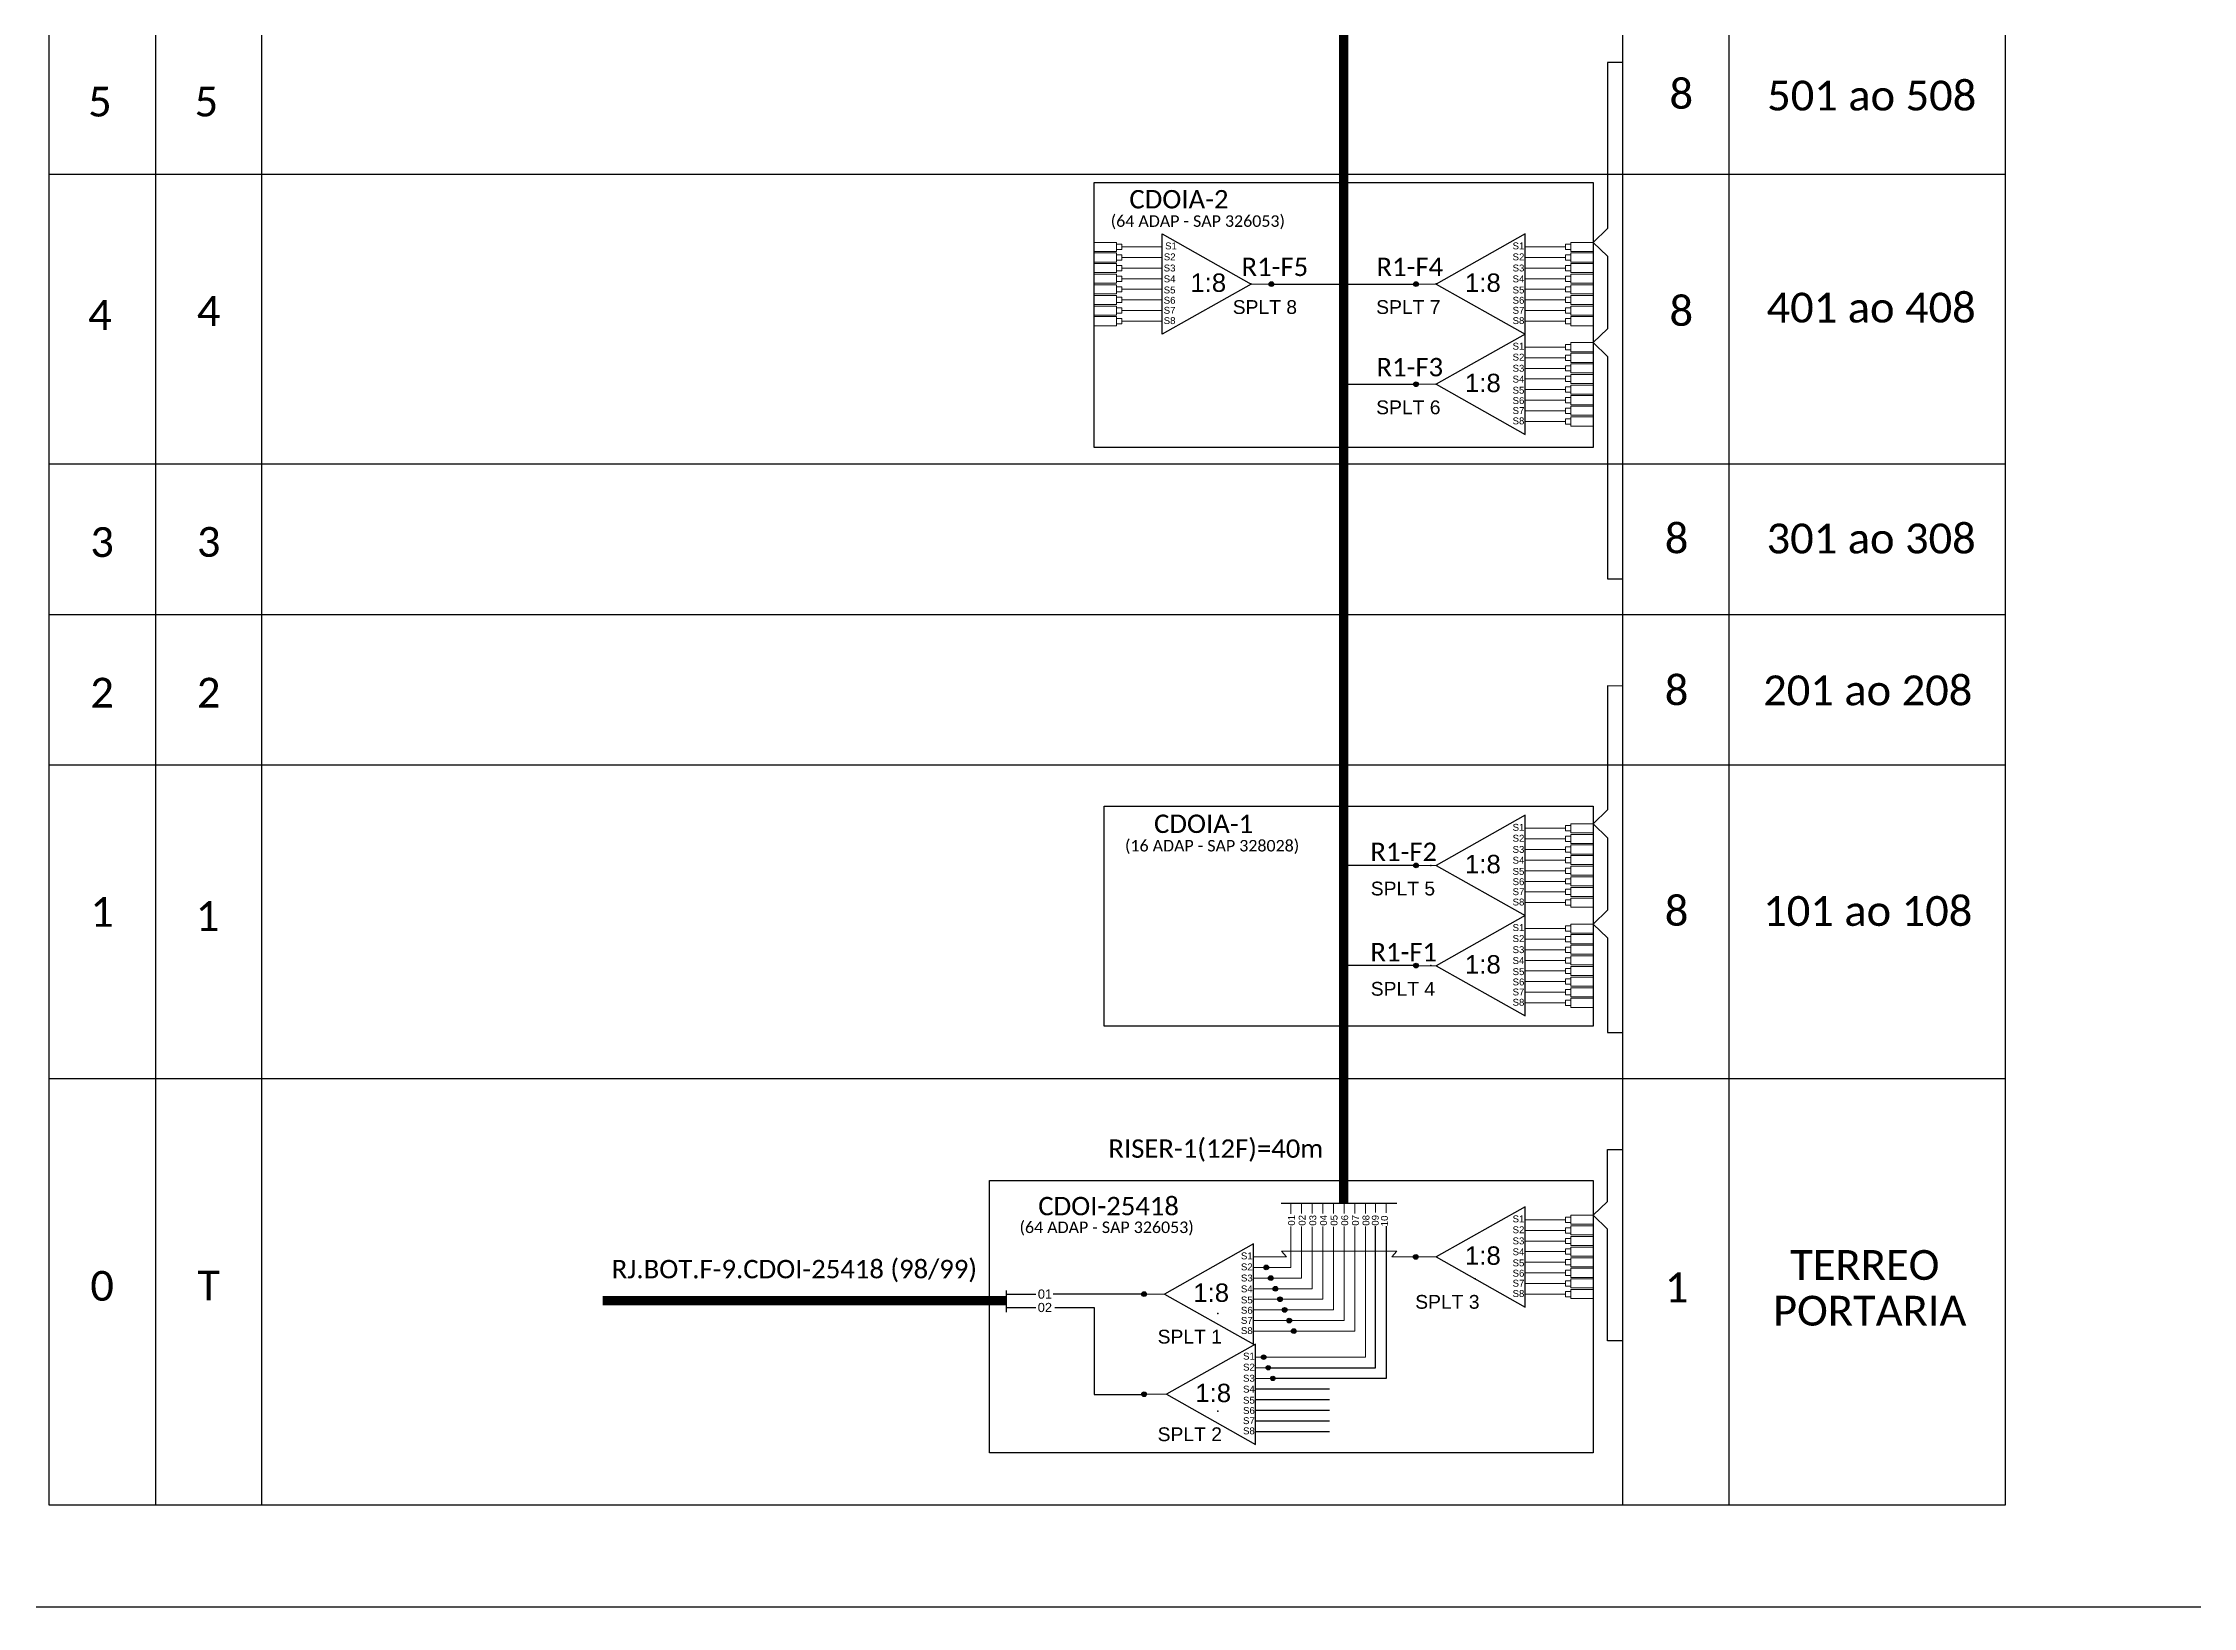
# Model space of a CAD drawing. Extents: x -4 to 1788, y 1 to 595.
# Drawn here: x 1315.5 to 1549.1, y 1.3 to 171.3 of the extents above; entities that cross this region are included whole.
import ezdxf
from ezdxf.enums import TextEntityAlignment as Align

# ---------------------------------------------------------------- set-up
doc = ezdxf.new("R2010")
doc.units = 0
doc.styles.add('ARIAL', font='arial.ttf')
doc.styles.add('WMF-Calibri0', font='calibri.ttf')
doc.linetypes.add('RESERVA', pattern='A,0.5,-0.15,["RESERVA",Standard,S=0.18,R=0,X=0,Y=-0.1],-1.3', length=1.95)

# ---------------------------------------------------------------- blocks, each defined once
blk = doc.blocks.new('SPLT_1-8_SC-APC')
at = {"color": 1}
blk.add_lwpolyline([(-7.37, -2.1), (-17.04, -7.55), (-7.37, -13), (-7.37, -2.1)], dxfattribs=at)
at = {"color": 3, "lineweight": 0}
for points in [[(-2.99, -3.51), (-7.37, -3.51)], [(-7.37, -4.66), (-2.99, -4.66)], [(-2.41, -3.02), (-2.41, -4)], [(-2.41, -3.02), (0, -3.02)], [(-2.41, -4), (0, -4)], [(-2.41, -4.17), (-2.41, -5.16)], [(-2.41, -4.17), (0, -4.17)], [(-7.37, -5.82), (-2.99, -5.82)], [(-7.37, -6.97), (-2.99, -6.97)], [(-2.41, -5.16), (0, -5.16)], [(-2.41, -5.32), (-2.41, -6.31)], [(-2.41, -5.32), (0, -5.32)], [(-2.41, -6.31), (0, -6.31)], [(-2.41, -6.48), (-2.41, -7.46)], [(-2.41, -6.48), (0, -6.48)], [(-7.37, -8.12), (-2.99, -8.12)], [(-7.37, -9.28), (-2.99, -9.28)], [(-2.41, -7.46), (0, -7.46)], [(-2.41, -7.63), (-2.41, -8.62)], [(-2.41, -7.63), (0, -7.63)], [(-2.41, -8.62), (0, -8.62)], [(-2.41, -8.78), (-2.41, -9.77)], [(-2.41, -8.78), (0, -8.78)], [(-7.37, -10.43), (-2.99, -10.43)], [(-7.37, -11.58), (-2.99, -11.58)], [(-2.41, -9.77), (0, -9.77)], [(-2.41, -9.94), (-2.41, -10.92)], [(-2.41, -9.94), (0, -9.94)], [(-2.41, -10.92), (0, -10.92)], [(-2.41, -11.09), (-2.41, -12.08)], [(-2.41, -11.09), (0, -11.09)], [(-2.41, -12.08), (0, -12.08)]]:
    blk.add_lwpolyline(points, dxfattribs=at)
for points in [[(-2.99, -3.22), (-2.41, -3.22), (-2.41, -3.8), (-2.99, -3.8)], [(-2.99, -4.38), (-2.41, -4.38), (-2.41, -4.95), (-2.99, -4.95)], [(-2.99, -5.53), (-2.41, -5.53), (-2.41, -6.1), (-2.99, -6.1)], [(-2.99, -6.68), (-2.41, -6.68), (-2.41, -7.26), (-2.99, -7.26)], [(-2.99, -7.84), (-2.41, -7.84), (-2.41, -8.41), (-2.99, -8.41)], [(-2.99, -8.99), (-2.41, -8.99), (-2.41, -9.56), (-2.99, -9.56)], [(-2.99, -10.14), (-2.41, -10.14), (-2.41, -10.72), (-2.99, -10.72)], [(-2.99, -11.3), (-2.41, -11.3), (-2.41, -11.87), (-2.99, -11.87)]]:
    blk.add_lwpolyline(points, close=True, dxfattribs=at)
at = {"color": 1, "lineweight": 0}
blk.add_lwpolyline([(-17.04, -7.55), (-19.26, -7.55)], dxfattribs=at)
at = {"color": 1, "style": 'ARIAL'}
for s, height, p in [('S1', 0.75, (-8.74, -3.78)), ('S2', 0.75, (-8.74, -4.97)), ('1:8', 2, (-13.91, -8.4)), ('S3', 0.75, (-8.74, -6.18)), ('S4', 0.75, (-8.74, -7.36)), ('S5', 0.75, (-8.74, -8.57)), ('S6', 0.75, (-8.74, -9.69)), ('S7', 0.75, (-8.74, -10.78)), ('S8', 0.75, (-8.74, -11.9))]:
    blk.add_text(s, height=height, dxfattribs=at).set_placement(p)
blk = doc.blocks.new('SPLITTER_')
blk.add_point((0, 0))
at = {"style": 'ARIAL', "flags": 4}
blk.add_attdef('SPLT', (0, -3.26), '', height=1.5, dxfattribs=at)
blk = doc.blocks.new('SPLT_1-8_SC-APC_ESQ')
at = {"color": 1}
blk.add_lwpolyline([(7.37, -2.1), (17.04, -7.55), (7.37, -13), (7.37, -2.1)], dxfattribs=at)
at = {"color": 3, "lineweight": 0}
for points in [[(2.41, -3.02), (0, -3.02)], [(2.41, -4), (0, -4)], [(2.41, -4.17), (0, -4.17)], [(2.41, -3.02), (2.41, -4)], [(2.41, -4.17), (2.41, -5.16)], [(2.99, -3.51), (7.37, -3.51)], [(7.37, -4.66), (2.99, -4.66)], [(2.41, -5.16), (0, -5.16)], [(2.41, -5.32), (0, -5.32)], [(2.41, -6.31), (0, -6.31)], [(2.41, -6.48), (0, -6.48)], [(2.41, -5.32), (2.41, -6.31)], [(2.41, -6.48), (2.41, -7.46)], [(7.37, -5.82), (2.99, -5.82)], [(7.37, -6.97), (2.99, -6.97)], [(2.41, -7.46), (0, -7.46)], [(2.41, -7.63), (0, -7.63)], [(2.41, -8.62), (0, -8.62)], [(2.41, -8.78), (0, -8.78)], [(2.41, -7.63), (2.41, -8.62)], [(2.41, -8.78), (2.41, -9.77)], [(7.37, -8.12), (2.99, -8.12)], [(7.37, -9.28), (2.99, -9.28)], [(2.41, -9.77), (0, -9.77)], [(2.41, -9.94), (0, -9.94)], [(2.41, -10.92), (0, -10.92)], [(2.41, -11.09), (0, -11.09)], [(2.41, -9.94), (2.41, -10.92)], [(2.41, -11.09), (2.41, -12.08)], [(7.37, -10.43), (2.99, -10.43)], [(7.37, -11.58), (2.99, -11.58)], [(2.41, -12.08), (0, -12.08)]]:
    blk.add_lwpolyline(points, dxfattribs=at)
for points in [[(2.99, -3.22), (2.41, -3.22), (2.41, -3.8), (2.99, -3.8)], [(2.99, -4.38), (2.41, -4.38), (2.41, -4.95), (2.99, -4.95)], [(2.99, -5.53), (2.41, -5.53), (2.41, -6.1), (2.99, -6.1)], [(2.99, -6.68), (2.41, -6.68), (2.41, -7.26), (2.99, -7.26)], [(2.99, -7.84), (2.41, -7.84), (2.41, -8.41), (2.99, -8.41)], [(2.99, -8.99), (2.41, -8.99), (2.41, -9.56), (2.99, -9.56)], [(2.99, -10.14), (2.41, -10.14), (2.41, -10.72), (2.99, -10.72)], [(2.99, -11.3), (2.41, -11.3), (2.41, -11.87), (2.99, -11.87)]]:
    blk.add_lwpolyline(points, close=True, dxfattribs=at)
at = {"color": 1, "lineweight": 0}
blk.add_lwpolyline([(17.04, -7.55), (19.26, -7.55)], dxfattribs=at)
at = {"color": 1, "style": 'ARIAL'}
for s, height, p in [('S2', 0.75, (7.56, -4.97)), ('S1', 0.75, (7.7, -3.78)), ('S3', 0.75, (7.55, -6.18)), ('S4', 0.75, (7.55, -7.36)), ('1:8', 2, (10.45, -8.4)), ('S5', 0.75, (7.55, -8.57)), ('S6', 0.75, (7.55, -9.69)), ('S7', 0.75, (7.55, -10.78)), ('S8', 0.75, (7.55, -11.9))]:
    blk.add_text(s, height=height, dxfattribs=at).set_placement(p)

msp = doc.modelspace()

# ---------------------------------------------------------------- hatches: boundary and pattern name
h = msp.add_hatch(color=3)
h.dxf.hatch_style = 1
edge = h.paths.add_edge_path()
edge.add_arc((1448.97, 145.07), 0.256, 0, 360)
h = msp.add_hatch(color=3)
h.dxf.hatch_style = 1
edge = h.paths.add_edge_path()
edge.add_arc((1464.68, 145.07), 0.256, 0, 360)
h = msp.add_hatch(color=3)
h.dxf.hatch_style = 1
edge = h.paths.add_edge_path()
edge.add_arc((1464.68, 134.18), 0.256, 0, 360)
h = msp.add_hatch(color=3)
h.dxf.hatch_style = 1
edge = h.paths.add_edge_path()
edge.add_arc((1464.68, 81.87), 0.256, 0, 360)
h = msp.add_hatch(color=3)
h.dxf.hatch_style = 1
edge = h.paths.add_edge_path()
edge.add_arc((1464.68, 70.98), 0.256, 0, 360)
h = msp.add_hatch(color=3)
h.dxf.hatch_style = 1
edge = h.paths.add_edge_path()
edge.add_arc((1448.4, 38.17), 0.256, 0, 360)
h = msp.add_hatch(color=3)
h.dxf.hatch_style = 1
edge = h.paths.add_edge_path()
edge.add_arc((1464.65, 39.32), 0.256, 0, 360)
h = msp.add_hatch(color=3)
h.dxf.hatch_style = 1
edge = h.paths.add_edge_path()
edge.add_arc((1435.13, 35.28), 0.256, 0, 360)
h = msp.add_hatch(color=3)
h.dxf.hatch_style = 1
edge = h.paths.add_edge_path()
edge.add_arc((1448.9, 37.01), 0.256, 0, 360)
h = msp.add_hatch(color=3)
h.dxf.hatch_style = 1
edge = h.paths.add_edge_path()
edge.add_arc((1449.4, 35.86), 0.256, 0, 360)
h = msp.add_hatch(color=3)
h.dxf.hatch_style = 1
edge = h.paths.add_edge_path()
edge.add_arc((1449.9, 34.71), 0.256, 0, 360)
h = msp.add_hatch(color=3)
h.dxf.hatch_style = 1
edge = h.paths.add_edge_path()
edge.add_arc((1450.4, 33.55), 0.256, 0, 360)
h = msp.add_hatch(color=3)
h.dxf.hatch_style = 1
edge = h.paths.add_edge_path()
edge.add_arc((1450.9, 32.4), 0.256, 0, 360)
h = msp.add_hatch(color=3)
h.dxf.hatch_style = 1
edge = h.paths.add_edge_path()
edge.add_arc((1451.4, 31.25), 0.256, 0, 360)
h = msp.add_hatch(color=3)
h.dxf.hatch_style = 1
edge = h.paths.add_edge_path()
edge.add_arc((1448.12, 28.42), 0.242, 0, 360)
h = msp.add_hatch(color=3)
h.dxf.hatch_style = 1
edge = h.paths.add_edge_path()
edge.add_arc((1448.62, 27.27), 0.242, 0, 360)
h = msp.add_hatch(color=3)
h.dxf.hatch_style = 1
edge = h.paths.add_edge_path()
edge.add_arc((1449.12, 26.11), 0.242, 0, 360)
h = msp.add_hatch(color=3)
h.dxf.hatch_style = 1
edge = h.paths.add_edge_path()
edge.add_arc((1435.13, 24.39), 0.256, 0, 360)

# ---------------------------------------------------------------- linework, layer by layer
at = {"color": 3}
msp.add_line((1435.13, 35.28), (1425.24, 35.28), dxfattribs=at)
at = {"color": 7}
msp.add_lwpolyline([(947.45, 595.26), (1788.45, 595.26), (1788.45, 1.26), (947.45, 1.26)], close=True, dxfattribs=at)
for points in [[(1316.13, 292.01), (1316.13, 12.35), (1528.72, 12.35), (1528.72, 292.01)], [(1339.27, 12.35), (1339.27, 292.01)], [(1487.13, 292.01), (1487.13, 12.35)], [(1327.7, 287.89), (1327.7, 12.35)], [(1498.7, 12.35), (1498.7, 283.78)], [(1316.13, 157.03), (1528.72, 157.03)], [(1316.13, 125.53), (1528.72, 125.53)], [(1316.13, 109.16), (1528.72, 109.16)], [(1316.13, 92.79), (1528.72, 92.79)], [(1316.13, 58.7), (1528.72, 58.7)]]:
    msp.add_lwpolyline(points)
at = {"color": 5, "const_width": 1}
msp.add_lwpolyline([(1456.81, 45.16), (1456.81, 273.78)], dxfattribs=at)
at = {"color": 3}
for points in [[(1487.14, 169.15), (1485.49, 169.15), (1485.48, 151.11), (1483.91, 149.6), (1485.48, 148.09), (1485.48, 140.21), (1483.91, 138.7), (1485.48, 137.2), (1485.48, 113.04), (1487.13, 113.04)], [(1487.14, 101.37), (1485.49, 101.38), (1485.48, 87.91), (1483.91, 86.4), (1485.48, 84.89), (1485.48, 77.01), (1483.91, 75.5), (1485.48, 74), (1485.48, 63.72), (1487.13, 63.72)], [(1487.13, 30.19), (1485.48, 30.19), (1485.48, 42.34), (1483.91, 43.85), (1485.48, 45.35), (1485.48, 51), (1487.13, 51)], [(1420.19, 35.28), (1423.36, 35.28)]]:
    msp.add_lwpolyline(points, dxfattribs=at)
at = {"color": 1}
for points in [[(1429.71, 156.12), (1483.94, 156.12), (1483.94, 127.31), (1429.71, 127.31)], [(1430.78, 88.3), (1483.91, 88.3), (1483.91, 64.41), (1430.78, 64.41)], [(1418.35, 47.63), (1483.91, 47.63), (1483.91, 18.02), (1418.35, 18.02)]]:
    msp.add_lwpolyline(points, close=True, dxfattribs=at)
at = {"color": 5}
for points in [[(1448.97, 145.07), (1464.65, 145.07)], [(1456.81, 134.18), (1464.65, 134.18)], [(1464.65, 81.87), (1456.81, 81.87)], [(1464.65, 70.98), (1456.81, 70.98)], [(1450.01, 45.16), (1462.58, 45.16)], [(1448.62, 27.27), (1460.26, 27.26), (1460.26, 42.67)], [(1461.42, 42.67), (1461.42, 26.11), (1449.12, 26.11)]]:
    msp.add_lwpolyline(points, dxfattribs=at)
at = {"color": 5, "lineweight": 0}
for points in [[(1451.09, 45.16), (1451.09, 44)], [(1452.25, 45.16), (1452.25, 44.03)], [(1453.41, 45.16), (1453.41, 44.03)], [(1454.56, 45.16), (1454.56, 44.03)], [(1455.72, 45.16), (1455.72, 44.03)], [(1456.88, 45.16), (1456.88, 44.03)], [(1458.03, 45.16), (1458.03, 44.04)], [(1459.19, 45.16), (1459.19, 44.04)], [(1460.26, 45.16), (1460.26, 44.13)], [(1461.42, 45.16), (1461.42, 44.1)], [(1448.14, 28.42), (1459.19, 28.43), (1459.19, 42.61)], [(1451.07, 42.61), (1451.07, 38.17), (1448.64, 38.17)], [(1452.24, 42.61), (1452.24, 37.01), (1449.14, 37.01)], [(1453.41, 42.57), (1453.41, 35.86), (1449.64, 35.86)], [(1450.14, 34.71), (1454.56, 34.71), (1454.56, 42.61)], [(1450.64, 33.55), (1455.72, 33.55), (1455.72, 42.6)], [(1451.14, 32.4), (1456.88, 32.4), (1456.88, 42.61)], [(1451.64, 31.25), (1458.03, 31.25), (1458.03, 42.61)]]:
    msp.add_lwpolyline(points, dxfattribs=at)
at = {"color": 1}
for points in [[(1447.02, 40.73), (1437.35, 35.28), (1447.02, 29.83), (1447.02, 40.73)], [(1420.19, 33.3), (1420.19, 35.66)], [(1447.25, 29.83), (1437.58, 24.38), (1447.25, 18.93), (1447.25, 29.83)]]:
    msp.add_lwpolyline(points, dxfattribs=at)
at = {"color": 7, "lineweight": 0}
for points in [[(1450.62, 39.32), (1450.06, 39.94), (1451.03, 39.94)], [(1462.06, 39.32), (1462.61, 39.94), (1451.03, 39.94)], [(1450.62, 39.32), (1447.02, 39.32)], [(1447.02, 38.17), (1448.4, 38.17)], [(1464.65, 39.32), (1464.65, 39.32), (1464.65, 39.32), (1462.06, 39.32)], [(1447.02, 37.01), (1448.9, 37.01)], [(1447.02, 35.86), (1449.4, 35.86)], [(1447.02, 34.71), (1449.9, 34.71)], [(1447.02, 33.55), (1450.4, 33.55)], [(1447.02, 32.4), (1450.9, 32.4)], [(1447.02, 31.25), (1451.4, 31.25)], [(1448.12, 28.42), (1447.25, 28.42)], [(1447.25, 27.27), (1448.62, 27.27)], [(1447.25, 26.11), (1449.12, 26.11)]]:
    msp.add_lwpolyline(points, dxfattribs=at)
at = {"color": 1, "const_width": 1}
msp.add_lwpolyline([(1376.3, 34.56), (1420.19, 34.56)], dxfattribs=at)
at = {"color": 1, "lineweight": 0}
for points in [[(1437.35, 35.28), (1435.13, 35.28)], [(1437.58, 24.38), (1435.35, 24.38)]]:
    msp.add_lwpolyline(points, dxfattribs=at)
at = {"color": 2}
for points in [[(1420.19, 33.82), (1423.35, 33.82)], [(1425.42, 33.82), (1429.69, 33.82), (1429.69, 24.35), (1435.17, 24.35)]]:
    msp.add_lwpolyline(points, dxfattribs=at)
at = {"color": 8, "linetype": 'RESERVA', "ltscale": 4}
for points in [[(1447.25, 24.96), (1455.27, 24.96)], [(1447.25, 23.81), (1455.27, 23.81)], [(1447.25, 22.65), (1455.27, 22.65)], [(1447.25, 21.5), (1455.27, 21.5)], [(1447.25, 20.35), (1455.27, 20.35)]]:
    msp.add_lwpolyline(points, dxfattribs=at)
at = {"color": 3}
for centre, radius in [((1448.97, 145.07), 0.256), ((1464.68, 145.07), 0.256), ((1464.68, 134.18), 0.256), ((1464.68, 81.87), 0.256), ((1464.68, 70.98), 0.256), ((1448.4, 38.17), 0.256), ((1464.65, 39.32), 0.256), ((1435.13, 35.28), 0.256), ((1448.9, 37.01), 0.256), ((1448.9, 37.01), 0.242), ((1449.4, 35.86), 0.256), ((1449.9, 34.71), 0.256), ((1449.9, 34.71), 0.242), ((1450.4, 33.55), 0.256), ((1450.4, 33.55), 0.242), ((1450.9, 32.4), 0.256), ((1450.9, 32.4), 0.242), ((1451.4, 31.25), 0.256), ((1451.4, 31.25), 0.242), ((1448.12, 28.42), 0.242), ((1448.62, 27.27), 0.242), ((1449.12, 26.11), 0.242), ((1435.13, 24.39), 0.256)]:
    msp.add_circle(centre, radius, dxfattribs=at)

# ---------------------------------------------------------------- block references
msp.add_blockref('SPLT_1-8_SC-APC_ESQ', (1429.71, 152.62))
for p in [(1483.91, 152.62), (1483.91, 141.72), (1483.91, 89.42), (1483.91, 78.52), (1483.91, 46.86)]:
    msp.add_blockref('SPLT_1-8_SC-APC', p, dxfattribs=at)
ref = msp.add_blockref('SPLITTER_', (1446.73, 145.08))
ref.add_attrib('SPLT', 'SPLT 8', (1444.76, 141.82), dxfattribs={"height": 1.5, "style": 'ARIAL'})
ref = msp.add_blockref('SPLITTER_', (1466.88, 145.08), dxfattribs=dict(xscale=-1))
ref.add_attrib('SPLT', 'SPLT 7', (1460.35, 141.82), dxfattribs={"height": 1.5, "style": 'ARIAL'})
ref = msp.add_blockref('SPLITTER_', (1466.88, 134.18), dxfattribs=dict(xscale=-1))
ref.add_attrib('SPLT', 'SPLT 6', (1460.35, 130.92), dxfattribs={"height": 1.5, "style": 'ARIAL'})
ref = msp.add_blockref('SPLITTER_', (1466.29, 81.87), dxfattribs=dict(xscale=-1))
ref.add_attrib('SPLT', 'SPLT 5', (1459.76, 78.61), dxfattribs={"height": 1.5, "style": 'ARIAL'})
ref = msp.add_blockref('SPLITTER_', (1466.29, 70.98), dxfattribs=dict(xscale=-1))
ref.add_attrib('SPLT', 'SPLT 4', (1459.76, 67.71), dxfattribs={"height": 1.5, "style": 'ARIAL'})
ref = msp.add_blockref('SPLITTER_', (1471.12, 36.94), dxfattribs=dict(xscale=-1))
ref.add_attrib('SPLT', 'SPLT 3', (1464.59, 33.68), dxfattribs={"height": 1.5, "style": 'ARIAL'})
ref = msp.add_blockref('SPLITTER_', (1443.13, 33.16), dxfattribs=dict(xscale=-1))
ref.add_attrib('SPLT', 'SPLT 1', (1436.6, 29.9), dxfattribs={"height": 1.5, "style": 'ARIAL'})
ref = msp.add_blockref('SPLITTER_', (1443.13, 22.55), dxfattribs=dict(xscale=-1))
ref.add_attrib('SPLT', 'SPLT 2', (1436.6, 19.29), dxfattribs={"height": 1.5, "style": 'ARIAL'})

# ---------------------------------------------------------------- texts
at = {"color": 7, "style": 'WMF-Calibri0'}
for s, p in [('501 ao 508', (1502.83, 163.94)), ('401 ao 408', (1502.77, 140.89)), ('301 ao 308', (1502.77, 115.79)), ('201 ao 208', (1502.4, 99.28)), ('101 ao 108', (1502.4, 75.3)), ('TERREO', (1505.33, 36.82)), ('PORTARIA', (1503.47, 31.85))]:
    msp.add_text(s, height=3.24, dxfattribs=at).set_placement(p)
at = {"color": 1}
for s, height, style, p in [('CDOIA-2', 2, 'WMF-Calibri0', (1433.53, 153.29)), ('CDOIA-1', 2, 'WMF-Calibri0', (1436.21, 85.4)), ('CDOI-25418', 2, 'WMF-Calibri0', (1423.63, 43.84)), ('S1', 0.75, 'ARIAL', (1445.65, 39.05)), ('S2', 0.75, 'ARIAL', (1445.65, 37.86)), ('S3', 0.75, 'ARIAL', (1445.65, 36.65)), ('1:8', 2, 'ARIAL', (1440.48, 34.43)), ('S4', 0.75, 'ARIAL', (1445.65, 35.47)), ('S5', 0.75, 'ARIAL', (1445.65, 34.26)), ('S6', 0.75, 'ARIAL', (1445.65, 33.14)), ('S7', 0.75, 'ARIAL', (1445.65, 32.04)), ('S8', 0.75, 'ARIAL', (1445.65, 30.93)), ('S1', 0.75, 'ARIAL', (1445.88, 28.15)), ('S2', 0.75, 'ARIAL', (1445.88, 26.96)), ('S3', 0.75, 'ARIAL', (1445.88, 25.75)), ('1:8', 2, 'ARIAL', (1440.7, 23.53)), ('S4', 0.75, 'ARIAL', (1445.88, 24.57)), ('S5', 0.75, 'ARIAL', (1445.88, 23.36)), ('S6', 0.75, 'ARIAL', (1445.88, 22.24)), ('S7', 0.75, 'ARIAL', (1445.88, 21.14)), ('S8', 0.75, 'ARIAL', (1445.88, 20.03))]:
    msp.add_text(s, height=height, dxfattribs=dict(at, style=style)).set_placement(p)
at = {"color": 1, "style": 'WMF-Calibri0'}
for s, p in [('(64 ADAP - SAP 326053)', (1440.97, 151.29)), ('(16 ADAP - SAP 328028)', (1442.52, 83.39)), ('(64 ADAP - SAP 326053)', (1431.06, 41.91))]:
    msp.add_text(s, height=1.25, dxfattribs=at).set_placement(p, align=Align.CENTER)
at = {"color": 5, "style": 'WMF-Calibri0'}
for s, p in [('R1-F5', (1445.72, 145.94)), ('R1-F4', (1460.38, 145.94)), ('R1-F3', (1460.38, 135.04)), ('R1-F2', (1459.72, 82.35)), ('R1-F1', (1459.72, 71.45)), ('RISER-1(12F)=40m', (1431.25, 50.09))]:
    msp.add_text(s, height=2, dxfattribs=at).set_placement(p)
at = {"style": 'ARIAL'}
for s, p in [('01', (1451.15, 43.29)), ('02', (1452.3, 43.29)), ('03', (1453.46, 43.29)), ('04', (1454.62, 43.29)), ('05', (1455.77, 43.29)), ('06', (1456.93, 43.29)), ('07', (1458.09, 43.29)), ('08', (1459.24, 43.29)), ('09', (1460.25, 43.29)), ('10', (1461.25, 43.23))]:
    msp.add_text(s, height=0.75, rotation=90, dxfattribs=at).set_placement(p, align=Align.MIDDLE_CENTER)
at = {"color": 1, "style": 'WMF-Calibri0'}
msp.add_text('RJ.BOT.F-9.CDOI-25418 (98/99)', height=2, dxfattribs=at).set_placement((1397.13, 37.99, 3.73), align=Align.MIDDLE_CENTER)
at = {"style": 'ARIAL'}
for s, p in [('01', (1424.36, 35.28)), ('02', (1424.35, 33.82))]:
    msp.add_text(s, height=1, dxfattribs=at).set_placement(p, align=Align.MIDDLE_CENTER)
at = {"color": 7, "style": 'WMF-Calibri0'}
for tag, flags, p in [('5', 4, (1321.67, 164.9)), ('5', 4, (1333.24, 164.91)), ('8', 4, (1493.5, 165.75)), ('4', 4, (1321.67, 141.71)), ('4', 4, (1333.49, 142.14)), ('8', 4, (1493.5, 142.15)), ('8', 4, (1492.99, 117.43)), ('3', 4, (1321.91, 117.02)), ('3', 4, (1333.49, 117.04)), ('2', 4, (1321.91, 100.65)), ('2', 4, (1333.49, 100.65)), ('8', 4, (1492.99, 100.92)), ('1', 4, (1321.91, 76.82)), ('1', 4, (1333.36, 76.37)), ('8', 4, (1492.99, 76.94)), ('0', 4, (1321.91, 36.17)), ('T', 12, (1333.49, 36.21)), ('1', 4, (1492.99, 36.01))]:
    msp.add_attdef(tag, text='XX', height=3.24, dxfattribs=dict(at, flags=flags)).set_placement(p, align=Align.MIDDLE_CENTER)

doc.saveas('drawing.dxf')
